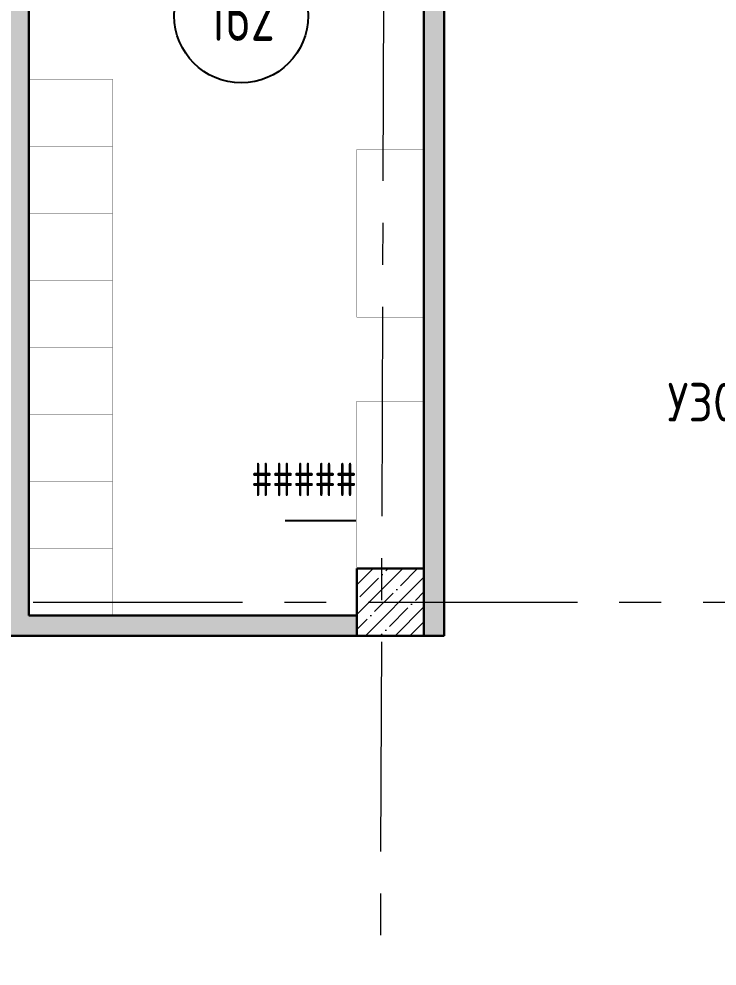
# Model space of a CAD drawing. Header units: millimetres. Extents: x -13407 to 8063098, y -2635 to 109271.
# Drawn here: x 21351 to 25520, y 61224 to 66874 of the extents above; entities that cross this region are included whole.
import ezdxf
from ezdxf.enums import TextEntityAlignment as Align

# ---------------------------------------------------------------- set-up
doc = ezdxf.new("R2010")
doc.units = ezdxf.units.MM
doc.linetypes.add('CENTER', pattern=[2, 1.25, -0.25, 0.25, -0.25])
doc.layers.get('Defpoints').update_dxf_attribs({"color": 6})
for name, color, linetype, lineweight in [('АР_Колонны', 5, 'Continuous', 30), ('АР_Колонны Штрих', 250, 'Continuous', 5), ('АР_Маркер экспликации', 239, 'Continuous', 13), ('АР_Номер помещения', 1, 'Continuous', 25), ('АР_Оси', 193, 'Continuous', 9), ('АР_Перегородки газоблок', 165, 'Continuous', 30), ('АР_Перегородки газоблок_Штрих', 165, 'Continuous', 5), ('АР_Помещения_площадь', 19, 'Continuous', 9), ('ТХ_мебель передв', 250, 'Continuous', 13)]:
    doc.layers.add(name, color=color, linetype=linetype, lineweight=lineweight)
doc.layers.get('АР_Маркер экспликации').off()
doc.styles.add('ISOCPEUR', font='isocpeur.ttf', dxfattribs={"width": 0.7})
doc.styles.add('ISOCPEUR_1', font='isocpeur.ttf', dxfattribs={"width": 0.9, "height": 250})
doc.styles.get("Standard").update_dxf_attribs({"font": 'arial.ttf'})

# ---------------------------------------------------------------- blocks, each defined once
blk = doc.blocks.new('*U541')
at = {"layer": 'Defpoints', "color": 253}
blk.add_line((483.2, -2555.5), (60.9, -2555.5), dxfattribs=at)
at = {"layer": 'АР_Номер помещения', "color": 253}
blk.add_circle((-201.3, 457.8), 400, dxfattribs=at)
at = {"layer": 'Defpoints', "color": 253, "style": 'ISOCPEUR', "width": 0.7, "flags": 1}
blk.add_attdef('КАТЕГОРИЯ', (-499.2, -2092.2), '', height=250, dxfattribs=at)
at = {"layer": 'Defpoints', "color": 253, "style": 'ISOCPEUR', "width": 0.7}
blk.add_attdef('ПЛОЩАДЬ_ПОМЕЩЕНИЯ', text='', height=200, dxfattribs=at).set_placement((488.1, -2309), align=Align.MIDDLE_RIGHT)
at = {"layer": 'АР_Номер помещения', "color": 253, "style": 'ISOCPEUR', "width": 0.7}
blk.add_attdef('НОМЕР_ПОМЕЩЕНИЯ', text='', height=300, dxfattribs=at).set_placement((-201.3, 457.8), align=Align.MIDDLE_CENTER)
at = {"layer": 'АР_Помещения_площадь', "color": 253, "lineweight": 30, "width": 0.7, "flags": 104}
blk.add_attdef('ИМЯ_ПОМЕЩЕНИЯ', text='', height=100, dxfattribs=at).set_placement((157.6, 1217.1), align=Align.MIDDLE_CENTER)
blk = doc.blocks.new('У133')
at = {"color": 253, "ltscale": 0.1, "const_width": 2}
blk.add_lwpolyline([(164687.7, -95912), (165187.7, -95912), (165187.7, -96312), (164687.7, -96312)], close=True, dxfattribs=at)
blk = doc.blocks.new('У134')
at = {"color": 253, "ltscale": 0.1, "const_width": 2}
blk.add_lwpolyline([(165061.8, -97246.7), (166061.8, -97246.7), (166061.8, -97646.7), (165061.8, -97646.7)], close=True, dxfattribs=at)

msp = doc.modelspace()

# ---------------------------------------------------------------- hatches: boundary and pattern name
at = {"layer": 'АР_Колонны Штрих', "ltscale": 100}
h = msp.add_hatch(dxfattribs=at)
h.set_pattern_fill('ANSI35', color=253, scale=500)
h.set_pattern_definition([(45, (-933682.16, 103466.47), (-88.388348, 88.388348), []), (45, (-933593.77, 103466.47), (-88.388348, 88.388348), [156.25, -31.25, 0, -31.25])])
h.paths.add_polyline_path([(23769.9, 63595), (23369.9, 63595), (23369.9, 63195), (23769.9, 63195)])
at = {"layer": 'АР_Перегородки газоблок_Штрих', "ltscale": 100}
h = msp.add_hatch(dxfattribs=at)
h.set_pattern_fill('AR-CONC', color=253, scale=30)
h.set_pattern_definition([(50, (211803.85, -55205.68), (215.17805, -18.82564), [22.5, -247.5]), (355, (211803.85, -55205.68), (-41.6254, 225.65764), [18, -198]), (100.45144, (211821.79, -55207.25), (173.55265, 206.832), [19.12206, -210.34263]), (46.1842, (211803.85, -55145.68), (320.1724, -49.65578), [33.75, -371.25]), (96.63564, (211830.53, -55149.82), (280.3986, 292.2356), [28.6831, -315.51413]), (351.18416, (211803.85, -55145.68), (280.3986, 292.2356), [27, -297]), (21, (211833.85, -55160.68), (179.07212, -120.78567), [22.5, -247.5]), (326, (211833.85, -55160.68), (72.9946, 217.54501), [18, -198]), (71.45144, (211848.78, -55170.75), (252.06671, 96.75935), [19.12206, -210.34263]), (37.5, (211803.85, -55205.68), (3.647957, 99.868156), [0, -195.6, 0, -201, 0, -198.75]), (7.5, (211803.85, -55205.68), (78.92086, 118.323514), [0, -114.6, 0, -191.1, 0, -75.75]), (327.5, (211736.95, -55205.68), (160.14673, -6.766462), [0, -75, 0, -234, 0, -310.5]), (317.5, (211706.95, -55205.68), (174.95585, 30.031495), [0, -97.5, 0, -155.4, 0, -220.5])])
h.paths.add_polyline_path([(21409.9, 67946.7), (21289.9, 67946.7), (21289.9, 66934.6), (14441.4, 66934.6), (14441.4, 66814.6), (21289.9, 66814.6), (21290, 66242.8), (14439.9, 66242.8), (14439.9, 66122.8), (21290, 66122.8), (21290, 66116.9), (21290, 66116.9), (21290, 65678.6), (21290, 63315), (21190.7, 63315), (21190.7, 63195), (23369.9, 63195), (23369.9, 63315), (21410, 63315)])
edge = h.paths.add_edge_path()
edge.add_line((14439.9, 65900.1), (14439.9, 65937.6))
edge.add_arc((14265, 66227.6), 338.7, 279.3282, 301.0925, ccw=False)
edge.add_line((14319.9, 65893.5), (14319.9, 63315))
edge.add_line((14319.9, 63315), (14170, 63315))
edge.add_line((14170, 63315), (14170, 63195))
edge.add_line((14170, 63195), (14538.9, 63195))
edge.add_line((14538.9, 63195), (14538.9, 63315))
edge.add_line((14538.9, 63315), (14439.9, 63315))
edge.add_line((14439.9, 63315), (14439.9, 65900.1))
h.paths.add_polyline_path([(23889.9, 68065), (23809.9, 68065.1), (23769.9, 68065.1), (23769.9, 66508.6), (23769.9, 63195), (23889.9, 63195), (23889.9, 66742.8)])

# ---------------------------------------------------------------- linework, layer by layer
at = {"layer": 'АР_Колонны', "color": 253, "ltscale": 100}
msp.add_lwpolyline([(23369.9, 63595), (23769.9, 63595), (23769.9, 63195), (23369.9, 63195)], close=True, dxfattribs=at)
at = {"layer": 'АР_Оси', "color": 253, "linetype": 'CENTER', "ltscale": 1000}
for p, q in [((23569.9, 79157.5), (23379.9, 23425.1)), ((-12563.8, 63395), (70614.6, 63395))]:
    msp.add_line(p, q, dxfattribs=at)
at = {"layer": 'АР_Перегородки газоблок', "color": 253, "ltscale": 100}
msp.add_line((23769.9, 66508.6), (23769.9, 68065.1), dxfattribs=at)
for points in [[(23769.9, 68065.1), (23889.9, 68065.1), (23889.9, 66538.8)], [(21410, 67946.7), (21410, 63315)], [(23889.9, 66742.8), (23889.9, 63195)], [(23769.9, 63195), (23769.9, 66622.8)], [(21410, 63315), (23369.9, 63315)], [(23369.9, 63195), (21190.7, 63195)], [(23769.9, 63195), (23889.9, 63195)]]:
    msp.add_lwpolyline(points, dxfattribs=at)

# ---------------------------------------------------------------- block references
at = {"layer": 'АР_Маркер экспликации', "color": 253}
ref = msp.add_blockref('*U541', (22880.2, 66435.6), dxfattribs=at)
ref.add_attrib('НОМЕР_ПОМЕЩЕНИЯ', '162', dxfattribs={"layer": 'АР_Номер помещения', "color": 253, "height": 300, "style": 'ISOCPEUR', "width": 0.7}).set_placement((22678.9, 66893.4), align=Align.MIDDLE_CENTER)
ref.add_attrib('ПЛОЩАДЬ_ПОМЕЩЕНИЯ', '#####', dxfattribs={"layer": 'Defpoints', "color": 253, "height": 200, "style": 'ISOCPEUR', "width": 0.7}).set_placement((23368.3, 64126.6), align=Align.MIDDLE_RIGHT)
at = {"layer": 'ТХ_мебель передв', "color": 253}
for p in [(-143277.7, 162426.9), (-143277.7, 162026.9), (-143277.7, 161626.9), (-143277.7, 161226.9), (-143277.7, 160826.9), (-143277.7, 160426.9), (-143277.7, 160026.9), (-143277.7, 159626.9)]:
    msp.add_blockref('У133', p, dxfattribs=at)
at = {"layer": 'ТХ_мебель передв', "color": 253, "rotation": 90}
for p in [(-73876.7, -99966.8), (-73876.7, -101466.8)]:
    msp.add_blockref('У134', p, dxfattribs=at)

# ---------------------------------------------------------------- texts
at = {"layer": 'Defpoints', "color": 253, "style": 'ISOCPEUR_1', "width": 0.9}
msp.add_text('У300а', height=230, dxfattribs=at).set_placement((25223.8, 64472.9, -0.6))

doc.saveas('drawing.dxf')
